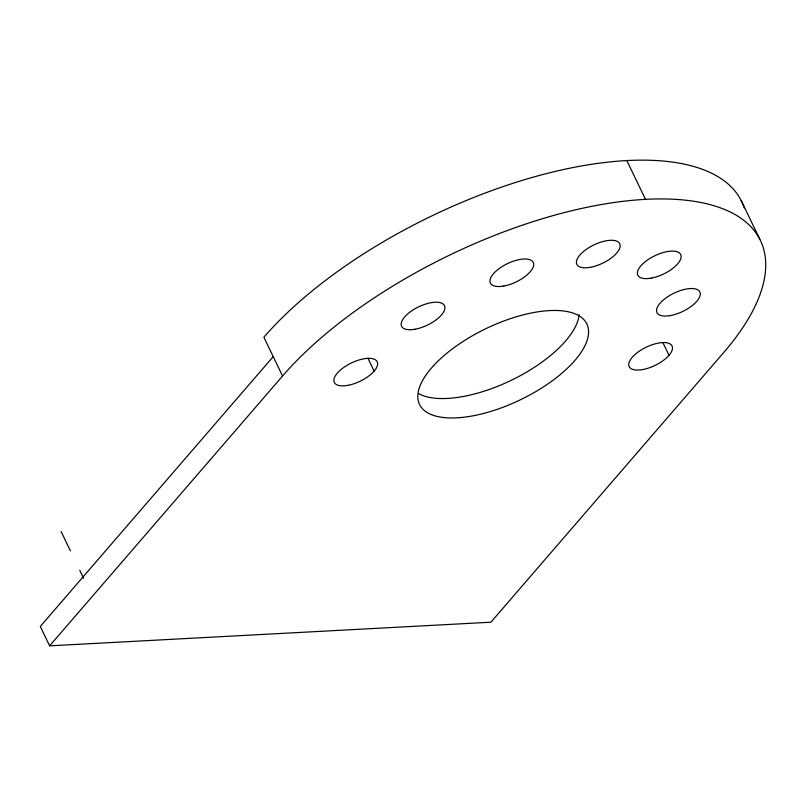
<?xml version="1.0" encoding="UTF-8"?>
<svg xmlns="http://www.w3.org/2000/svg" width="806" height="806" viewBox="0 0 806 806"><rect width="100%" height="100%" fill="white"/><g stroke="black" fill="none" stroke-linecap="round" stroke-linejoin="round"><path stroke-width="1.21" d="M273.214 356.625L40.3 626.453L49.629 645.848L490.904 622.212L723.828 352.383A285.435 121.535 -25.7 0 0 645.485 199.354L626.816 160.565M49.629 645.848L282.553 376.019A285.435 121.535 -25.7 0 1 645.485 199.354M741.157 200.493L759.826 239.281M662.794 342.389L669.01 355.325M367.919 358.186L374.135 371.113M282.553 376.019L263.884 337.24A285.435 121.535 -25.7 0 1 539.98 175.295A285.435 121.535 -25.7 0 1 744.23 207.837M61.095 531.527L70.434 550.921M79.764 570.316L83.592 578.275M579.131 314.723A92.831 39.524 -25.7 0 1 566.558 339.85L563.475 343.366A92.831 39.524 -25.7 0 1 418.727 393.64M433.568 365.652L430.485 369.158A92.831 39.524 -25.7 0 0 456.055 417.861A92.831 39.524 -25.7 0 0 572.804 362.76L575.897 359.244A92.831 39.524 -25.7 0 0 550.317 310.552A92.831 39.524 -25.7 0 0 433.568 365.652M642.583 369.591A23.787 10.125 -25.7 0 0 672.264 346.509A23.787 10.125 -25.7 0 0 637.032 352.827A23.787 10.125 -25.7 0 0 642.583 369.591M670.37 315.569A23.787 10.125 -25.7 0 0 700.061 292.487A23.787 10.125 -25.7 0 0 664.819 298.804A23.787 10.125 -25.7 0 0 670.37 315.569M651.218 278.141A23.787 10.125 -25.7 0 0 680.899 255.059A23.787 10.125 -25.7 0 0 645.656 261.376A23.787 10.125 -25.7 0 0 651.218 278.141M590.234 267.33A23.787 10.125 -25.7 0 0 619.925 244.248A23.787 10.125 -25.7 0 0 584.682 250.565A23.787 10.125 -25.7 0 0 590.234 267.33M503.78 286.039A23.787 10.125 -25.7 0 0 533.461 262.958A23.787 10.125 -25.7 0 0 498.219 269.275A23.787 10.125 -25.7 0 0 503.78 286.039M415.009 329.251A23.787 10.125 -25.7 0 0 444.69 306.169A23.787 10.125 -25.7 0 0 409.448 312.486A23.787 10.125 -25.7 0 0 415.009 329.251M347.708 385.379A23.787 10.125 -25.7 0 0 377.399 362.307A23.787 10.125 -25.7 0 0 342.157 368.614A23.787 10.125 -25.7 0 0 347.708 385.379"/></g></svg>
